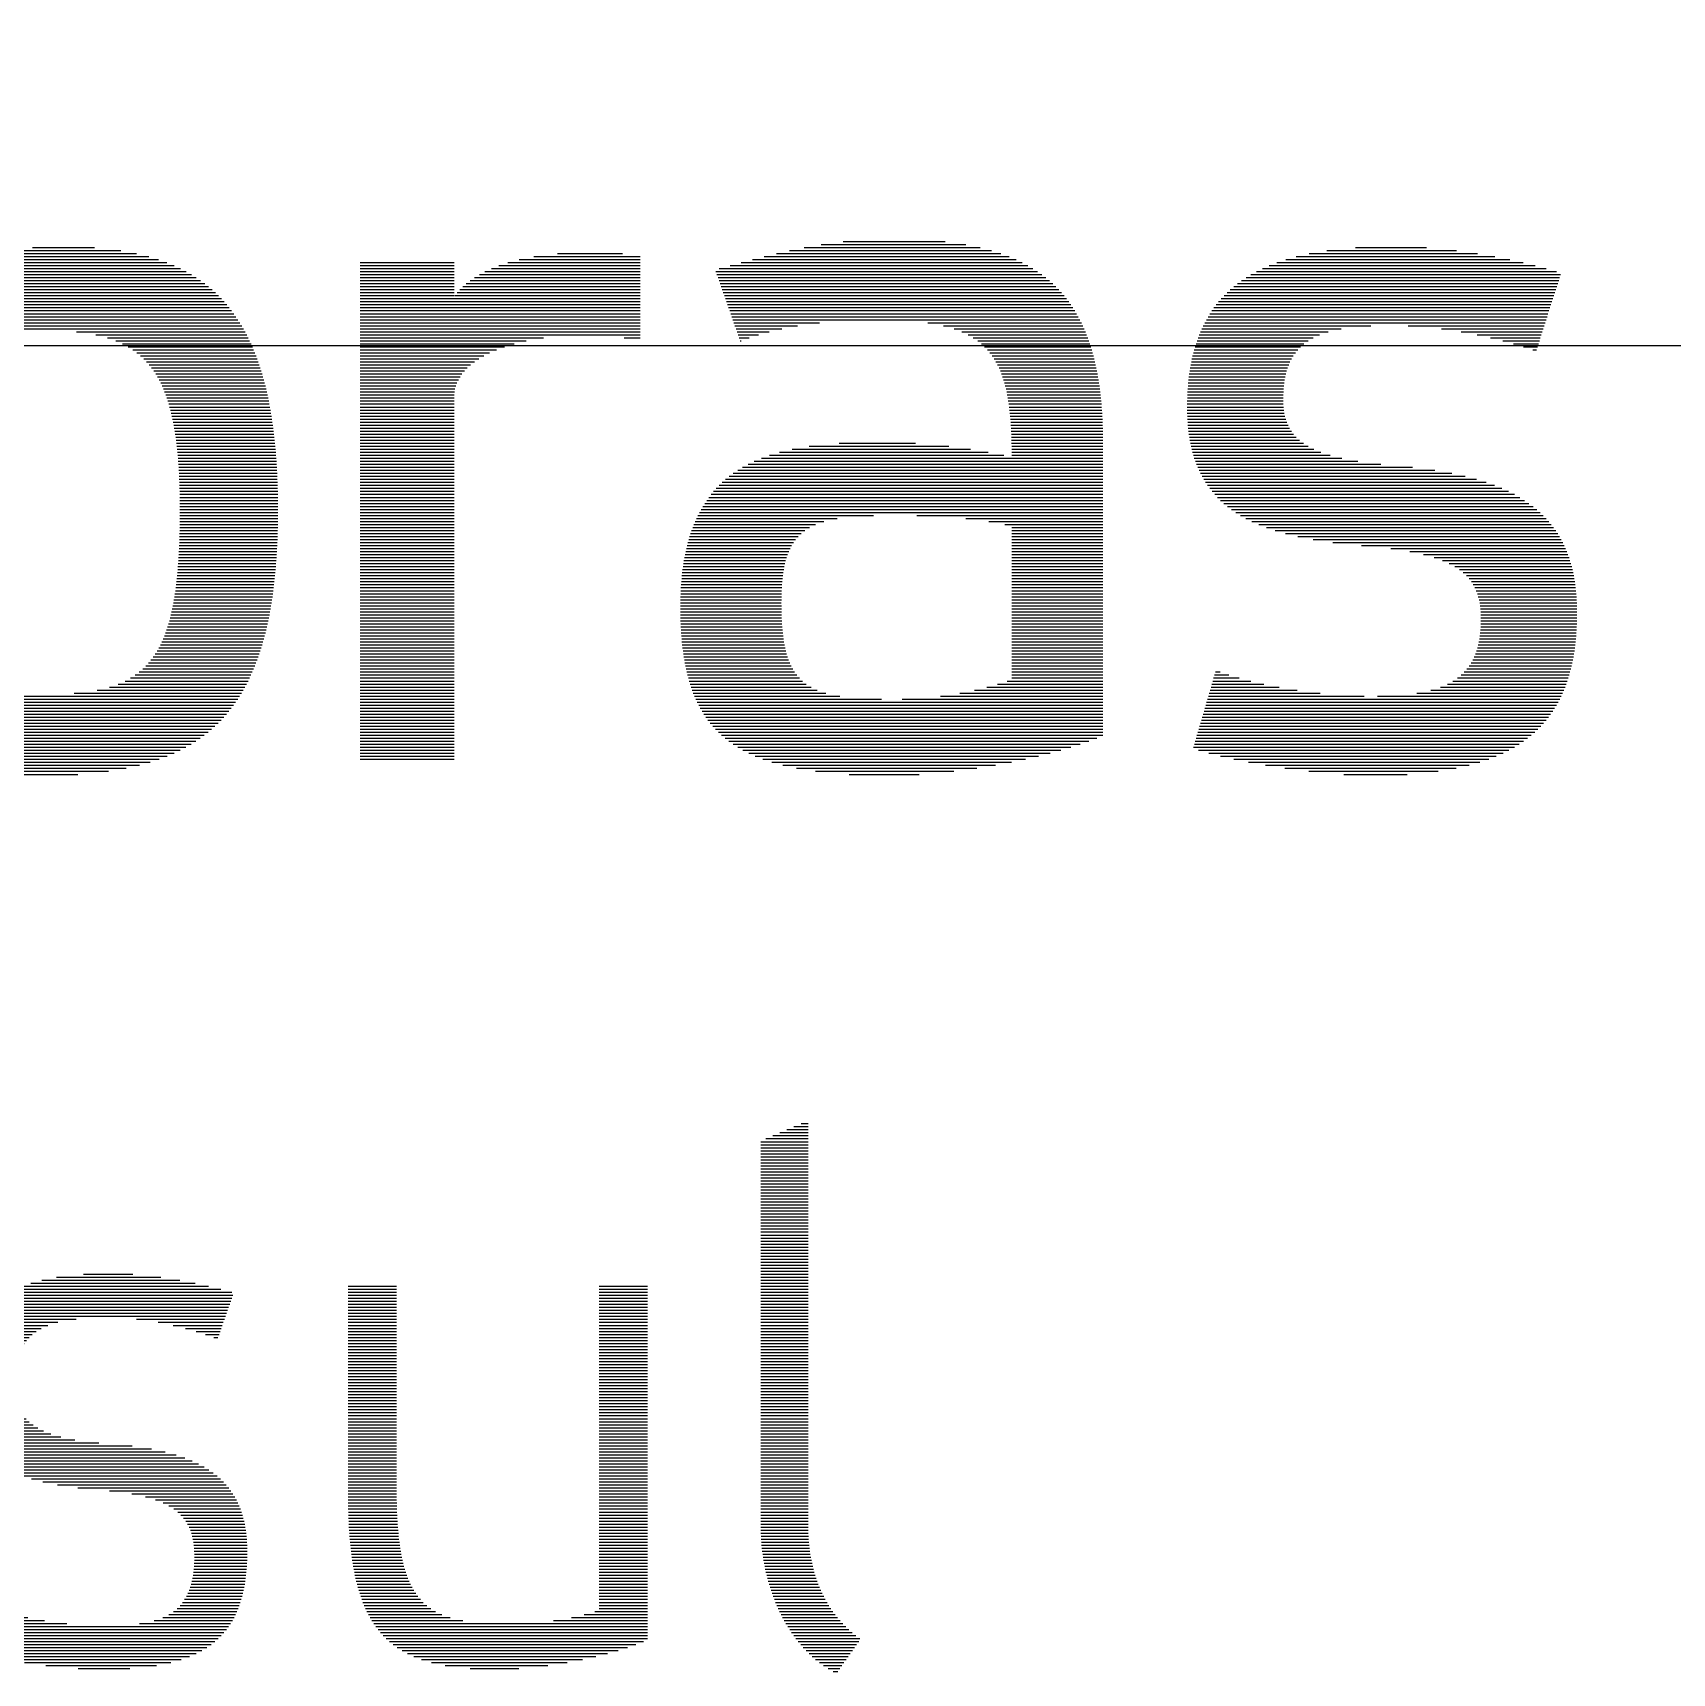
# Model space of a CAD drawing. Header units: millimetres. Extents: x 0 to 420, y 0 to 297.
# Drawn here: x 305.19 to 311.63, y 12.37 to 18.8 of the extents above; entities that cross this region are included whole.
import ezdxf

# ---------------------------------------------------------------- set-up
doc = ezdxf.new("R2010")
doc.units = ezdxf.units.MM
doc.layers.add('-1', color=7, linetype='Continuous')
doc.layers.add('1', color=7, linetype='Continuous')
pattern_1 = [(0, (4.384266, -1.039456), (0, 0.006496875), [])]

# ---------------------------------------------------------------- blocks, each defined once
blk = doc.blocks.new('Logo Eletrobras Eletrosul A3')
h = blk.add_hatch()
h.set_pattern_fill('_USER', color=144, scale=0.006497, style=0, pattern_type=0)
h.set_pattern_definition(pattern_1)
edge = h.paths.add_edge_path()
edge.add_spline(control_points=[(6.5294, 2.4984), (6.5294, 2.938), (6.3778, 3.068), (6.0598, 3.068)], knot_values=[0.875, 0.875, 0.875, 0.875, 1, 1, 1, 1], degree=3, periodic=0)
edge.add_spline(control_points=[(6.0598, 3.068), (5.9232, 3.068), (5.8271, 3.0276), (5.7717, 2.9892)], knot_values=[0.125, 0.125, 0.125, 0.125, 0.25, 0.25, 0.25, 0.25], degree=3, periodic=0)
edge.add_spline(control_points=[(5.7717, 2.9892), (5.7717, 2.9892), (5.7717, 3.5284), (5.7717, 3.5284)], knot_values=[0.25, 0.25, 0.25, 0.25, 0.375, 0.375, 0.375, 0.375], degree=3, periodic=0)
edge.add_spline(control_points=[(5.7717, 3.5284), (5.7717, 3.5284), (5.569, 3.4448), (5.569, 3.4448)], knot_values=[0.375, 0.375, 0.375, 0.375, 0.5, 0.5, 0.5, 0.5], degree=3, periodic=0)
edge.add_spline(control_points=[(5.569, 3.4448), (5.569, 3.4448), (5.569, 2.0075), (5.569, 2.0075)], knot_values=[0.5, 0.5, 0.5, 0.5, 0.625, 0.625, 0.625, 0.625], degree=3, periodic=0)
edge.add_spline(control_points=[(5.569, 2.0075), (5.6864, 1.9585), (5.8805, 1.9263), (6.0257, 1.9263)], knot_values=[0.625, 0.625, 0.625, 0.625, 0.75, 0.75, 0.75, 0.75], degree=3, periodic=0)
edge.add_spline(control_points=[(6.0257, 1.9263), (6.3714, 1.9263), (6.5294, 2.0544), (6.5294, 2.4984)], knot_values=[0.75, 0.75, 0.75, 0.75, 0.875, 0.875, 0.875, 0.875], degree=3, periodic=0)
edge = h.paths.add_edge_path(flags=16)
edge.add_spline(control_points=[(5.7717, 2.1397), (5.7717, 2.1397), (5.7717, 2.7416), (5.7717, 2.7416)], knot_values=[0.333333, 0.333333, 0.333333, 0.333333, 0.5, 0.5, 0.5, 0.5], degree=3, periodic=0)
edge.add_spline(control_points=[(5.7717, 2.7416), (5.7717, 2.8143), (5.8271, 2.8865), (6.0278, 2.8865)], knot_values=[0.5, 0.5, 0.5, 0.5, 0.666667, 0.666667, 0.666667, 0.666667], degree=3, periodic=0)
edge.add_spline(control_points=[(6.0278, 2.8865), (6.2455, 2.8865), (6.318, 2.8079), (6.318, 2.4984)], knot_values=[0.666667, 0.666667, 0.666667, 0.666667, 0.833333, 0.833333, 0.833333, 0.833333], degree=3, periodic=0)
edge.add_spline(control_points=[(6.318, 2.4984), (6.318, 2.1612), (6.2455, 2.1016), (6.0257, 2.1016)], knot_values=[0.833333, 0.833333, 0.833333, 0.833333, 1, 1, 1, 1], degree=3, periodic=0)
edge.add_spline(control_points=[(6.0257, 2.1016), (5.9382, 2.1016), (5.8443, 2.1142), (5.7717, 2.1397)], knot_values=[0.166667, 0.166667, 0.166667, 0.166667, 0.333333, 0.333333, 0.333333, 0.333333], degree=3, periodic=0)
h = blk.add_hatch()
h.set_pattern_fill('_USER', color=144, scale=0.006497, style=0, pattern_type=0)
h.set_pattern_definition(pattern_1)
edge = h.paths.add_edge_path()
edge.add_spline(control_points=[(8.3094, 2.0117), (8.3094, 2.0117), (8.3094, 2.6477), (8.3094, 2.6477)], knot_values=[0.818182, 0.818182, 0.818182, 0.818182, 0.909091, 0.909091, 0.909091, 0.909091], degree=3, periodic=0)
edge.add_spline(control_points=[(8.3094, 2.6477), (8.3094, 2.9741), (8.1704, 3.0844), (7.8524, 3.0844)], knot_values=[0.909091, 0.909091, 0.909091, 0.909091, 1, 1, 1, 1], degree=3, periodic=0)
edge.add_spline(control_points=[(7.8524, 3.0844), (7.7007, 3.0844), (7.5692, 3.0434), (7.4731, 3.0175)], knot_values=[0.090909, 0.090909, 0.090909, 0.090909, 0.181818, 0.181818, 0.181818, 0.181818], degree=3, periodic=0)
edge.add_spline(control_points=[(7.4731, 3.0175), (7.4731, 3.0175), (7.5273, 2.8634), (7.5273, 2.8634)], knot_values=[0.181818, 0.181818, 0.181818, 0.181818, 0.272726, 0.272726, 0.272726, 0.272726], degree=3, periodic=0)
edge.add_spline(control_points=[(7.5273, 2.8634), (7.6147, 2.8976), (7.7163, 2.9093), (7.8273, 2.9093)], knot_values=[0.272727, 0.272727, 0.272727, 0.272727, 0.363636, 0.363636, 0.363636, 0.363636], degree=3, periodic=0)
edge.add_spline(control_points=[(7.8273, 2.9093), (8.0641, 2.9093), (8.1129, 2.8397), (8.1129, 2.6135)], knot_values=[0.363636, 0.363636, 0.363636, 0.363636, 0.454545, 0.454545, 0.454545, 0.454545], degree=3, periodic=0)
edge.add_spline(control_points=[(8.1129, 2.6135), (8.0106, 2.635), (7.9274, 2.6454), (7.8247, 2.6454)], knot_values=[0.454545, 0.454545, 0.454545, 0.454545, 0.545455, 0.545455, 0.545455, 0.545455], degree=3, periodic=0)
edge.add_spline(control_points=[(7.8247, 2.6454), (7.5773, 2.6454), (7.398, 2.5966), (7.398, 2.2891)], knot_values=[0.545455, 0.545455, 0.545455, 0.545455, 0.636364, 0.636364, 0.636364, 0.636364], degree=3, periodic=0)
edge.add_spline(control_points=[(7.398, 2.2891), (7.398, 2.0075), (7.5196, 1.9263), (7.8461, 1.9263)], knot_values=[0.636364, 0.636364, 0.636364, 0.636364, 0.727273, 0.727273, 0.727273, 0.727273], degree=3, periodic=0)
edge.add_spline(control_points=[(7.8461, 1.9263), (7.9915, 1.9263), (8.1811, 1.9585), (8.3094, 2.0117)], knot_values=[0.727273, 0.727273, 0.727273, 0.727273, 0.818182, 0.818182, 0.818182, 0.818182], degree=3, periodic=0)
edge = h.paths.add_edge_path(flags=16)
edge.add_spline(control_points=[(7.8612, 2.4877), (7.9529, 2.4877), (8.0447, 2.4813), (8.1129, 2.4642)], knot_values=[0.666667, 0.666667, 0.666667, 0.666667, 0.833333, 0.833333, 0.833333, 0.833333], degree=3, periodic=0)
edge.add_spline(control_points=[(8.1129, 2.4642), (8.1129, 2.4642), (8.1129, 2.1333), (8.1129, 2.1333)], knot_values=[0.833333, 0.833333, 0.833333, 0.833333, 1, 1, 1, 1], degree=3, periodic=0)
edge.add_spline(control_points=[(8.1129, 2.1333), (8.0405, 2.1077), (7.9485, 2.0906), (7.859, 2.0906)], knot_values=[0.166667, 0.166667, 0.166667, 0.166667, 0.333333, 0.333333, 0.333333, 0.333333], degree=3, periodic=0)
edge.add_spline(control_points=[(7.859, 2.0906), (7.6648, 2.0906), (7.6157, 2.1184), (7.6157, 2.2999)], knot_values=[0.333333, 0.333333, 0.333333, 0.333333, 0.5, 0.5, 0.5, 0.5], degree=3, periodic=0)
edge.add_spline(control_points=[(7.6157, 2.2999), (7.6157, 2.4682), (7.6777, 2.4877), (7.8612, 2.4877)], knot_values=[0.5, 0.5, 0.5, 0.5, 0.666667, 0.666667, 0.666667, 0.666667], degree=3, periodic=0)
h = blk.add_hatch()
h.set_pattern_fill('_USER', color=144, scale=0.006497, style=0, pattern_type=0)
h.set_pattern_definition(pattern_1)
edge = h.paths.add_edge_path()
edge.add_spline(control_points=[(6.9098, 2.7437), (6.9098, 2.7556), (6.9125, 2.7667), (6.9174, 2.7771)], knot_values=[0.545455, 0.545455, 0.545455, 0.545455, 0.558372, 0.558372, 0.558372, 0.558372], degree=3, periodic=0)
edge.add_line((6.9174, 2.7771), (6.9258, 2.7913))
edge.add_spline(control_points=[(6.9258, 2.7913), (6.9649, 2.8453), (7.0703, 2.876), (7.1851, 2.876)], knot_values=[0.564443, 0.564443, 0.564443, 0.564443, 0.636364, 0.636364, 0.636364, 0.636364], degree=3, periodic=0)
edge.add_spline(control_points=[(7.1851, 2.876), (7.2298, 2.876), (7.2748, 2.8717), (7.3111, 2.8653)], knot_values=[0.636364, 0.636364, 0.636364, 0.636364, 0.727273, 0.727273, 0.727273, 0.727273], degree=3, periodic=0)
edge.add_spline(control_points=[(7.3111, 2.8653), (7.3111, 2.8653), (7.3111, 3.0487), (7.3111, 3.0487)], knot_values=[0.727273, 0.727273, 0.727273, 0.727273, 0.818182, 0.818182, 0.818182, 0.818182], degree=3, periodic=0)
edge.add_spline(control_points=[(7.3111, 3.0487), (7.2748, 3.053), (7.2363, 3.0551), (7.2001, 3.0551)], knot_values=[0.818182, 0.818182, 0.818182, 0.818182, 0.909091, 0.909091, 0.909091, 0.909091], degree=3, periodic=0)
edge.add_spline(control_points=[(7.2001, 3.0551), (7.0445, 3.0551), (6.9484, 3.0148), (6.9098, 2.9595)], knot_values=[0.909091, 0.909091, 0.909091, 0.909091, 1, 1, 1, 1], degree=3, periodic=0)
edge.add_line((6.9098, 2.9595), (6.9098, 3.0382))
edge.add_line((6.9098, 3.0382), (6.7072, 3.0382))
edge.add_line((6.7072, 3.0382), (6.7072, 1.9562))
edge.add_line((6.7072, 1.9562), (6.9098, 1.9562))
edge.add_line((6.9098, 1.9562), (6.9098, 2.7437))
h = blk.add_hatch()
h.set_pattern_fill('_USER', color=144, scale=0.006497, style=0, pattern_type=0)
h.set_pattern_definition(pattern_1)
edge = h.paths.add_edge_path()
edge.add_spline(control_points=[(9.3324, 2.2764), (9.3324, 2.4854), (9.2149, 2.5708), (8.944, 2.5944)], knot_values=[0.933333, 0.933333, 0.933333, 0.933333, 1, 1, 1, 1], degree=3, periodic=0)
edge.add_line((8.944, 2.5944), (8.9375, 2.5949))
edge.add_line((8.9375, 2.5949), (8.9312, 2.5954))
edge.add_line((8.9312, 2.5954), (8.9249, 2.596))
edge.add_line((8.9249, 2.596), (8.9156, 2.5969))
edge.add_line((8.9156, 2.5969), (8.9037, 2.5981))
edge.add_line((8.9037, 2.5981), (8.8921, 2.5995))
edge.add_line((8.8921, 2.5995), (8.881, 2.6009))
edge.add_line((8.881, 2.6009), (8.8703, 2.6024))
edge.add_line((8.8703, 2.6024), (8.8599, 2.604))
edge.add_line((8.8599, 2.604), (8.8499, 2.6056))
edge.add_line((8.8499, 2.6056), (8.8403, 2.6074))
edge.add_line((8.8403, 2.6074), (8.831, 2.6093))
edge.add_line((8.831, 2.6093), (8.8221, 2.6112))
edge.add_line((8.8221, 2.6112), (8.8136, 2.6133))
edge.add_line((8.8136, 2.6133), (8.8054, 2.6154))
edge.add_line((8.8054, 2.6154), (8.7976, 2.6177))
edge.add_line((8.7976, 2.6177), (8.7901, 2.6201))
edge.add_line((8.7901, 2.6201), (8.7829, 2.6225))
edge.add_line((8.7829, 2.6225), (8.7761, 2.6251))
edge.add_line((8.7761, 2.6251), (8.7696, 2.6278))
edge.add_line((8.7696, 2.6278), (8.7634, 2.6307))
edge.add_line((8.7634, 2.6307), (8.7576, 2.6336))
edge.add_line((8.7576, 2.6336), (8.7507, 2.6375))
edge.add_line((8.7507, 2.6375), (8.743, 2.6424))
edge.add_line((8.743, 2.6424), (8.7361, 2.6476))
edge.add_line((8.7361, 2.6476), (8.7298, 2.6531))
edge.add_line((8.7298, 2.6531), (8.7241, 2.6589))
edge.add_line((8.7241, 2.6589), (8.719, 2.665))
edge.add_line((8.719, 2.665), (8.7146, 2.6715))
edge.add_line((8.7146, 2.6715), (8.7107, 2.6783))
edge.add_line((8.7107, 2.6783), (8.7074, 2.6854))
edge.add_line((8.7074, 2.6854), (8.7046, 2.6929))
edge.add_line((8.7046, 2.6929), (8.7024, 2.7008))
edge.add_line((8.7024, 2.7008), (8.7007, 2.7091))
edge.add_line((8.7007, 2.7091), (8.6997, 2.7163))
edge.add_line((8.6997, 2.7163), (8.6991, 2.7222))
edge.add_line((8.6991, 2.7222), (8.6987, 2.7284))
edge.add_line((8.6987, 2.7284), (8.6985, 2.7352))
edge.add_line((8.6985, 2.7352), (8.6985, 2.7432))
edge.add_line((8.6985, 2.7432), (8.6988, 2.7519))
edge.add_line((8.6988, 2.7519), (8.6994, 2.7606))
edge.add_line((8.6994, 2.7606), (8.7002, 2.769))
edge.add_line((8.7002, 2.769), (8.7013, 2.777))
edge.add_line((8.7013, 2.777), (8.7026, 2.7847))
edge.add_line((8.7026, 2.7847), (8.7042, 2.7921))
edge.add_line((8.7042, 2.7921), (8.7061, 2.7992))
edge.add_line((8.7061, 2.7992), (8.7083, 2.806))
edge.add_line((8.7083, 2.806), (8.7107, 2.8124))
edge.add_line((8.7107, 2.8124), (8.7133, 2.8186))
edge.add_line((8.7133, 2.8186), (8.7162, 2.8244))
edge.add_line((8.7162, 2.8244), (8.7194, 2.83))
edge.add_line((8.7194, 2.83), (8.7229, 2.8353))
edge.add_line((8.7229, 2.8353), (8.7266, 2.8404))
edge.add_line((8.7266, 2.8404), (8.7305, 2.8451))
edge.add_line((8.7305, 2.8451), (8.7347, 2.8497))
edge.add_line((8.7347, 2.8497), (8.7392, 2.8539))
edge.add_line((8.7392, 2.8539), (8.7439, 2.8579))
edge.add_line((8.7439, 2.8579), (8.7489, 2.8617))
edge.add_line((8.7489, 2.8617), (8.7541, 2.8653))
edge.add_line((8.7541, 2.8653), (8.7596, 2.8686))
edge.add_line((8.7596, 2.8686), (8.7654, 2.8717))
edge.add_line((8.7654, 2.8717), (8.7714, 2.8746))
edge.add_line((8.7714, 2.8746), (8.7776, 2.8772))
edge.add_line((8.7776, 2.8772), (8.7841, 2.8797))
edge.add_line((8.7841, 2.8797), (8.7908, 2.882))
edge.add_line((8.7908, 2.882), (8.7978, 2.8841))
edge.add_line((8.7978, 2.8841), (8.8051, 2.886))
edge.add_line((8.8051, 2.886), (8.8126, 2.8877))
edge.add_line((8.8126, 2.8877), (8.8203, 2.8893))
edge.add_line((8.8203, 2.8893), (8.8283, 2.8907))
edge.add_line((8.8283, 2.8907), (8.8366, 2.892))
edge.add_line((8.8366, 2.892), (8.845, 2.8931))
edge.add_line((8.845, 2.8931), (8.8538, 2.894))
edge.add_line((8.8538, 2.894), (8.8627, 2.8949))
edge.add_line((8.8627, 2.8949), (8.8719, 2.8955))
edge.add_line((8.8719, 2.8955), (8.8814, 2.8961))
edge.add_line((8.8814, 2.8961), (8.8911, 2.8966))
edge.add_line((8.8911, 2.8966), (8.9011, 2.8969))
edge.add_line((8.9011, 2.8969), (8.9112, 2.8972))
edge.add_line((8.9112, 2.8972), (8.9217, 2.8973))
edge.add_line((8.9217, 2.8973), (8.9325, 2.8973))
edge.add_line((8.9325, 2.8973), (8.9383, 2.8973))
edge.add_line((8.9383, 2.8973), (8.9458, 2.8972))
edge.add_line((8.9458, 2.8972), (8.9534, 2.897))
edge.add_line((8.9534, 2.897), (8.961, 2.8968))
edge.add_line((8.961, 2.8968), (8.9687, 2.8964))
edge.add_line((8.9687, 2.8964), (8.9763, 2.896))
edge.add_line((8.9763, 2.896), (8.984, 2.8955))
edge.add_line((8.984, 2.8955), (8.9917, 2.895))
edge.add_line((8.9917, 2.895), (8.9995, 2.8943))
edge.add_line((8.9995, 2.8943), (9.0072, 2.8936))
edge.add_line((9.0072, 2.8936), (9.0149, 2.8929))
edge.add_line((9.0149, 2.8929), (9.0227, 2.892))
edge.add_line((9.0227, 2.892), (9.0304, 2.8911))
edge.add_line((9.0304, 2.8911), (9.0382, 2.8902))
edge.add_line((9.0382, 2.8902), (9.0459, 2.8891))
edge.add_line((9.0459, 2.8891), (9.0536, 2.888))
edge.add_line((9.0536, 2.888), (9.0613, 2.8869))
edge.add_line((9.0613, 2.8869), (9.069, 2.8857))
edge.add_line((9.069, 2.8857), (9.0767, 2.8844))
edge.add_line((9.0767, 2.8844), (9.0843, 2.8831))
edge.add_line((9.0843, 2.8831), (9.0919, 2.8817))
edge.add_line((9.0919, 2.8817), (9.0995, 2.8803))
edge.add_line((9.0995, 2.8803), (9.1071, 2.8789))
edge.add_line((9.1071, 2.8789), (9.1146, 2.8774))
edge.add_line((9.1146, 2.8774), (9.122, 2.8758))
edge.add_line((9.122, 2.8758), (9.1294, 2.8742))
edge.add_line((9.1294, 2.8742), (9.1368, 2.8725))
edge.add_line((9.1368, 2.8725), (9.1441, 2.8709))
edge.add_line((9.1441, 2.8709), (9.1514, 2.8691))
edge.add_line((9.1514, 2.8691), (9.1586, 2.8674))
edge.add_line((9.1586, 2.8674), (9.1657, 2.8656))
edge.add_line((9.1657, 2.8656), (9.1727, 2.8638))
edge.add_line((9.1727, 2.8638), (9.1797, 2.8619))
edge.add_line((9.1797, 2.8619), (9.1866, 2.86))
edge.add_line((9.1866, 2.86), (9.1934, 2.8581))
edge.add_line((9.1934, 2.8581), (9.2002, 2.8561))
edge.add_line((9.2002, 2.8561), (9.2068, 2.8542))
edge.add_line((9.2068, 2.8542), (9.2134, 2.8522))
edge.add_line((9.2134, 2.8522), (9.2199, 2.8501))
edge.add_line((9.2199, 2.8501), (9.2262, 2.8481))
edge.add_line((9.2262, 2.8481), (9.2325, 2.846))
edge.add_line((9.2325, 2.846), (9.2387, 2.844))
edge.add_line((9.2387, 2.844), (9.2447, 2.8419))
edge.add_spline(control_points=[(9.2447, 2.8419), (9.2617, 2.8996), (9.2811, 2.9551), (9.2981, 3.0104)], knot_values=[0.266667, 0.266667, 0.266667, 0.266667, 0.333333, 0.333333, 0.333333, 0.333333], degree=3, periodic=0)
edge.add_spline(control_points=[(9.2981, 3.0104), (9.1829, 3.0466), (9.0463, 3.068), (8.9375, 3.068)], knot_values=[0.333333, 0.333333, 0.333333, 0.333333, 0.4, 0.4, 0.4, 0.4], degree=3, periodic=0)
edge.add_spline(control_points=[(8.9375, 3.068), (8.66, 3.068), (8.4914, 2.9892), (8.4914, 2.7202)], knot_values=[0.4, 0.4, 0.4, 0.4, 0.466667, 0.466667, 0.466667, 0.466667], degree=3, periodic=0)
edge.add_spline(control_points=[(8.4914, 2.7202), (8.4914, 2.5047), (8.6279, 2.4408), (8.8778, 2.4213)], knot_values=[0.466667, 0.466667, 0.466667, 0.466667, 0.533333, 0.533333, 0.533333, 0.533333], degree=3, periodic=0)
edge.add_spline(control_points=[(8.8778, 2.4213), (9.0761, 2.4044), (9.1253, 2.3596), (9.1253, 2.2634)], knot_values=[0.533333, 0.533333, 0.533333, 0.533333, 0.6, 0.6, 0.6, 0.6], degree=3, periodic=0)
edge.add_spline(control_points=[(9.1253, 2.2634), (9.1253, 2.1333), (9.0507, 2.0972), (8.8863, 2.0972)], knot_values=[0.6, 0.6, 0.6, 0.6, 0.666667, 0.666667, 0.666667, 0.666667], degree=3, periodic=0)
edge.add_spline(control_points=[(8.8863, 2.0972), (8.7774, 2.0972), (8.6301, 2.1226), (8.5533, 2.1527)], knot_values=[0.666667, 0.666667, 0.666667, 0.666667, 0.733333, 0.733333, 0.733333, 0.733333], degree=3, periodic=0)
edge.add_spline(control_points=[(8.5533, 2.1527), (8.5533, 2.1527), (8.5042, 1.9841), (8.5042, 1.9841)], knot_values=[0.733333, 0.733333, 0.733333, 0.733333, 0.8, 0.8, 0.8, 0.8], degree=3, periodic=0)
edge.add_spline(control_points=[(8.5042, 1.9841), (8.6087, 1.9497), (8.7818, 1.9263), (8.8927, 1.9263)], knot_values=[0.8, 0.8, 0.8, 0.8, 0.866667, 0.866667, 0.866667, 0.866667], degree=3, periodic=0)
edge.add_spline(control_points=[(8.8927, 1.9263), (9.1743, 1.9263), (9.3324, 2.0075), (9.3324, 2.2764)], knot_values=[0.866667, 0.866667, 0.866667, 0.866667, 0.933333, 0.933333, 0.933333, 0.933333], degree=3, periodic=0)
h = blk.add_hatch()
h.set_pattern_fill('_USER', color=144, scale=0.006497, style=0, pattern_type=0)
h.set_pattern_definition(pattern_1)
edge = h.paths.add_edge_path()
edge.add_spline(control_points=[(7.6733, 0.3124), (7.6733, 0.3124), (7.6733, 1.1812), (7.6733, 1.1812)], knot_values=[0.833333, 0.833333, 0.833333, 0.833333, 1, 1, 1, 1], degree=3, periodic=0)
edge.add_spline(control_points=[(7.6733, 1.1812), (7.6733, 1.1812), (7.5717, 1.1378), (7.5717, 1.1378)], knot_values=[0.666667, 0.666667, 0.666667, 0.666667, 0.833333, 0.833333, 0.833333, 0.833333], degree=3, periodic=0)
edge.add_spline(control_points=[(7.5717, 1.1378), (7.5717, 1.1378), (7.5717, 0.3006), (7.5717, 0.3006)], knot_values=[0.5, 0.5, 0.5, 0.5, 0.666667, 0.666667, 0.666667, 0.666667], degree=3, periodic=0)
edge.add_spline(control_points=[(7.5717, 0.3006), (7.5717, 0.1716), (7.6353, 0.0369), (7.7348, -0.0112)], knot_values=[0.333333, 0.333333, 0.333333, 0.333333, 0.5, 0.5, 0.5, 0.5], degree=3, periodic=0)
edge.add_spline(control_points=[(7.7348, -0.0112), (7.7348, -0.0112), (7.7864, 0.0627), (7.7864, 0.0627)], knot_values=[0.166668, 0.166668, 0.166668, 0.166668, 0.333332, 0.333332, 0.333332, 0.333332], degree=3, periodic=0)
edge.add_spline(control_points=[(7.7864, 0.0627), (7.7202, 0.1119), (7.6733, 0.1871), (7.6733, 0.3124)], knot_values=[0, 0, 0, 0, 0.166667, 0.166667, 0.166667, 0.166667], degree=3, periodic=0)
h = blk.add_hatch()
h.set_pattern_fill('_USER', color=144, scale=0.006497, style=0, pattern_type=0)
h.set_pattern_definition(pattern_1)
edge = h.paths.add_edge_path()
edge.add_spline(control_points=[(6.4632, 0.2521), (6.4632, 0.4029), (6.3735, 0.47), (6.1634, 0.4845)], knot_values=[0.142857, 0.142857, 0.142857, 0.142857, 0.214286, 0.214286, 0.214286, 0.214286], degree=3, periodic=0)
edge.add_spline(control_points=[(6.1634, 0.4845), (6.0175, 0.4941), (5.9615, 0.5295), (5.9615, 0.6096)], knot_values=[0.071429, 0.071429, 0.071429, 0.071429, 0.142857, 0.142857, 0.142857, 0.142857], degree=3, periodic=0)
edge.add_spline(control_points=[(5.9615, 0.6096), (5.9615, 0.7363), (6.0304, 0.7554), (6.1684, 0.7554)], knot_values=[0, 0, 0, 0, 0.071429, 0.071429, 0.071429, 0.071429], degree=3, periodic=0)
edge.add_spline(control_points=[(6.1684, 0.7554), (6.2468, 0.7554), (6.3334, 0.7363), (6.3991, 0.7105)], knot_values=[0.928571, 0.928571, 0.928571, 0.928571, 1, 1, 1, 1], degree=3, periodic=0)
edge.add_spline(control_points=[(6.3991, 0.7105), (6.3991, 0.7105), (6.4343, 0.8098), (6.4343, 0.8098)], knot_values=[0.857143, 0.857143, 0.857143, 0.857143, 0.928571, 0.928571, 0.928571, 0.928571], degree=3, periodic=0)
edge.add_spline(control_points=[(6.4343, 0.8098), (6.3429, 0.8358), (6.2468, 0.8517), (6.1684, 0.8517)], knot_values=[0.785714, 0.785714, 0.785714, 0.785714, 0.857143, 0.857143, 0.857143, 0.857143], degree=3, periodic=0)
edge.add_spline(control_points=[(6.1684, 0.8517), (5.9582, 0.8517), (5.8476, 0.7907), (5.8476, 0.5999)], knot_values=[0.714286, 0.714286, 0.714286, 0.714286, 0.785714, 0.785714, 0.785714, 0.785714], degree=3, periodic=0)
edge.add_spline(control_points=[(5.8476, 0.5999), (5.8476, 0.4476), (5.955, 0.398), (6.1505, 0.3836)], knot_values=[0.642857, 0.642857, 0.642857, 0.642857, 0.714286, 0.714286, 0.714286, 0.714286], degree=3, periodic=0)
edge.add_spline(control_points=[(6.1505, 0.3836), (6.306, 0.3707), (6.3493, 0.329), (6.3493, 0.2425)], knot_values=[0.571429, 0.571429, 0.571429, 0.571429, 0.642857, 0.642857, 0.642857, 0.642857], degree=3, periodic=0)
edge.add_spline(control_points=[(6.3493, 0.2425), (6.3493, 0.1141), (6.2821, 0.0917), (6.1505, 0.0917)], knot_values=[0.5, 0.5, 0.5, 0.5, 0.571429, 0.571429, 0.571429, 0.571429], degree=3, periodic=0)
edge.add_spline(control_points=[(6.1505, 0.0917), (6.0672, 0.0917), (5.947, 0.1125), (5.8909, 0.1382)], knot_values=[0.428571, 0.428571, 0.428571, 0.428571, 0.5, 0.5, 0.5, 0.5], degree=3, periodic=0)
edge.add_spline(control_points=[(5.8909, 0.1382), (5.8909, 0.1382), (5.8588, 0.0404), (5.8588, 0.0404)], knot_values=[0.357143, 0.357143, 0.357143, 0.357143, 0.428571, 0.428571, 0.428571, 0.428571], degree=3, periodic=0)
edge.add_spline(control_points=[(5.8588, 0.0404), (5.9389, 0.0132), (6.0704, -0.003), (6.1505, -0.003)], knot_values=[0.285714, 0.285714, 0.285714, 0.285714, 0.357143, 0.357143, 0.357143, 0.357143], degree=3, periodic=0)
edge.add_spline(control_points=[(6.1505, -0.003), (6.3654, -0.003), (6.4632, 0.0596), (6.4632, 0.2521)], knot_values=[0.214286, 0.214286, 0.214286, 0.214286, 0.285714, 0.285714, 0.285714, 0.285714], degree=3, periodic=0)
h = blk.add_hatch()
h.set_pattern_fill('_USER', color=144, scale=0.006497, style=0, pattern_type=0)
h.set_pattern_definition(pattern_1)
edge = h.paths.add_edge_path()
edge.add_spline(control_points=[(6.7853, 0.3931), (6.7853, 0.3931), (6.7853, 0.8293), (6.7853, 0.8293)], knot_values=[0.6, 0.6, 0.6, 0.6, 0.7, 0.7, 0.7, 0.7], degree=3, periodic=0)
edge.add_spline(control_points=[(6.7853, 0.8293), (6.7853, 0.8293), (6.6811, 0.8293), (6.6811, 0.8293)], knot_values=[0.5, 0.5, 0.5, 0.5, 0.6, 0.6, 0.6, 0.6], degree=3, periodic=0)
edge.add_spline(control_points=[(6.6811, 0.8293), (6.6811, 0.8293), (6.6811, 0.3724), (6.6811, 0.3724)], knot_values=[0.4, 0.4, 0.4, 0.4, 0.5, 0.5, 0.5, 0.5], degree=3, periodic=0)
edge.add_spline(control_points=[(6.6811, 0.3724), (6.6811, 0.0789), (6.766, -0.003), (7.0001, -0.003)], knot_values=[0.3, 0.3, 0.3, 0.3, 0.4, 0.4, 0.4, 0.4], degree=3, periodic=0)
edge.add_spline(control_points=[(7.0001, -0.003), (7.0964, -0.003), (7.2375, 0.0213), (7.3271, 0.0612)], knot_values=[0.2, 0.2, 0.2, 0.2, 0.3, 0.3, 0.3, 0.3], degree=3, periodic=0)
edge.add_spline(control_points=[(7.3271, 0.0612), (7.3271, 0.0612), (7.3271, 0.8293), (7.3271, 0.8293)], knot_values=[0.1, 0.1, 0.1, 0.1, 0.2, 0.2, 0.2, 0.2], degree=3, periodic=0)
edge.add_spline(control_points=[(7.3271, 0.8293), (7.3271, 0.8293), (7.2229, 0.8293), (7.2229, 0.8293)], knot_values=[0, 0, 0, 0, 0.1, 0.1, 0.1, 0.1], degree=3, periodic=0)
edge.add_spline(control_points=[(7.2229, 0.8293), (7.2229, 0.8293), (7.2229, 0.1254), (7.2229, 0.1254)], knot_values=[0.9, 0.9, 0.9, 0.9, 1, 1, 1, 1], degree=3, periodic=0)
edge.add_spline(control_points=[(7.2229, 0.1254), (7.1605, 0.1045), (7.0964, 0.0965), (7.0177, 0.0965)], knot_values=[0.8, 0.8, 0.8, 0.8, 0.9, 0.9, 0.9, 0.9], degree=3, periodic=0)
edge.add_spline(control_points=[(7.0177, 0.0965), (6.8367, 0.0965), (6.7853, 0.1462), (6.7853, 0.3931)], knot_values=[0.7, 0.7, 0.7, 0.7, 0.8, 0.8, 0.8, 0.8], degree=3, periodic=0)

msp = doc.modelspace()

# ---------------------------------------------------------------- linework, layer by layer
at = {"layer": '1', "color": 3}
msp.add_line((269, 17.5764), (325, 17.5764), dxfattribs=at)

# ---------------------------------------------------------------- block references
at = {"layer": '-1', "xscale": 1.81875, "yscale": 1.81875, "zscale": 1.81875}
msp.add_blockref('Logo Eletrobras Eletrosul A3', (294.2792, 12.3856), dxfattribs=at)

doc.saveas('drawing.dxf')
